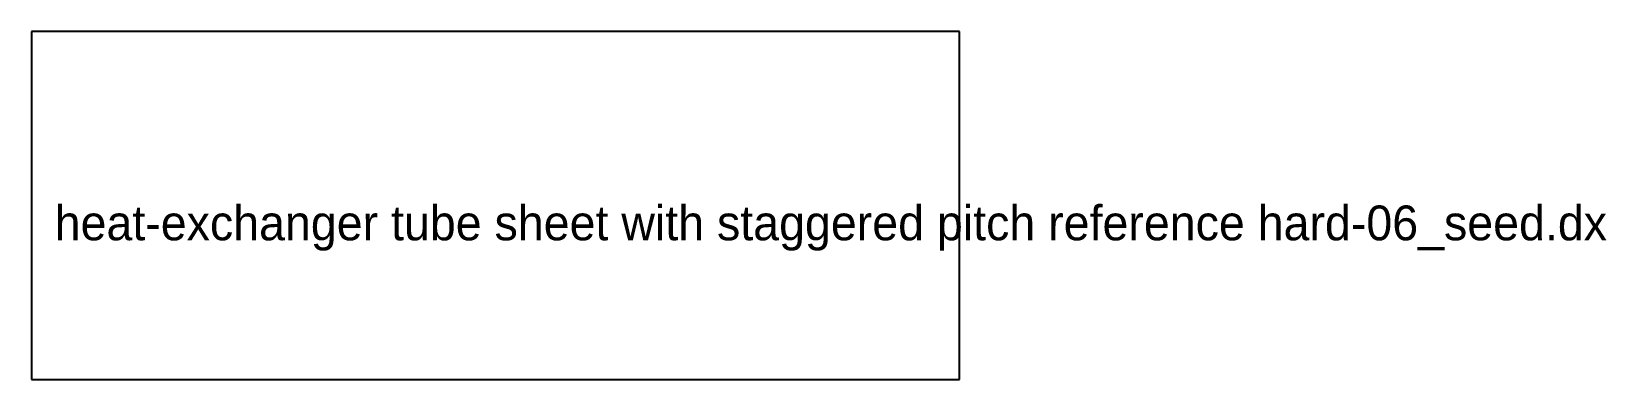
# Model space of a CAD drawing. Header units: millimetres. Extents: x 0 to 136, y 0 to 30.
import ezdxf

# ---------------------------------------------------------------- set-up
doc = ezdxf.new("R2010")
doc.units = ezdxf.units.MM
doc.layers.add('REFERENCE', color=252, linetype='Continuous')

msp = doc.modelspace()

# ---------------------------------------------------------------- linework, layer by layer
at = {"layer": 'REFERENCE'}
for p, q in [((80, 30), (0, 30)), ((0, 30), (0, 0)), ((80, 0), (80, 30)), ((0, 0), (80, 0))]:
    msp.add_line(p, q, dxfattribs=at)

# ---------------------------------------------------------------- texts
msp.add_text('heat-exchanger tube sheet with staggered pitch reference hard-06_seed.dx', height=3, dxfattribs=at).set_placement((2, 12))

doc.saveas('drawing.dxf')
